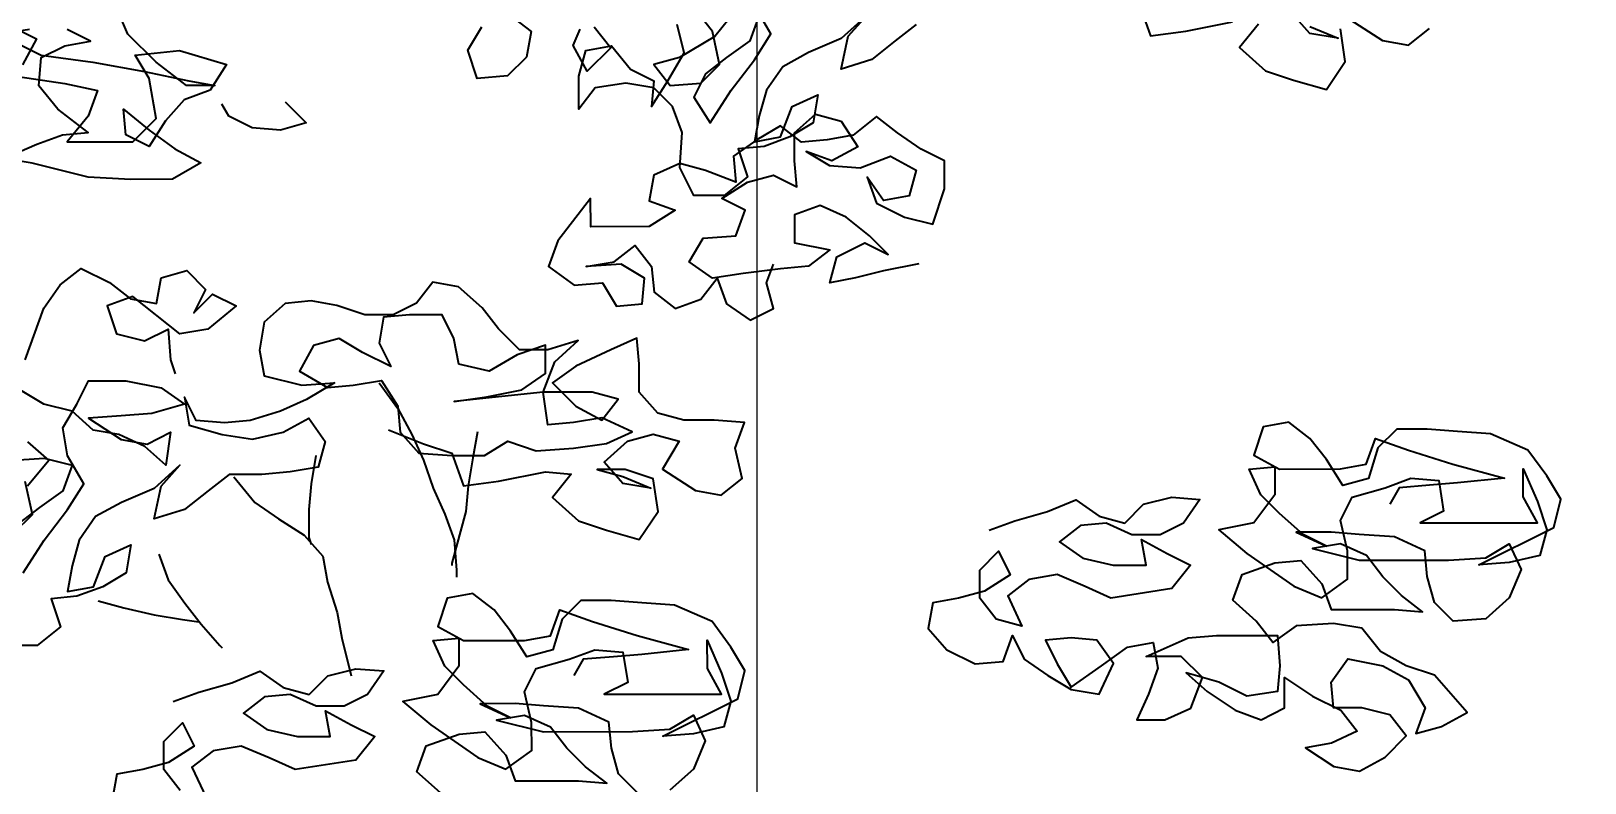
# Model space of a CAD drawing. Header units: millimetres. Extents: x 684983 to 685377, y 990360 to 990509.
# Drawn here: x 685205.687 to 685206.308, y 990431.131 to 990431.432 of the extents above; entities that cross this region are included whole.
import ezdxf

# ---------------------------------------------------------------- set-up
doc = ezdxf.new("R2010")
doc.units = ezdxf.units.MM
doc.header["$PDMODE"] = 35
doc.header["$PDSIZE"] = 0.2
doc.layers.add('dim', color=7, linetype='Continuous')
doc.layers.add('MAHAGONY', color=7, linetype='Continuous')
doc.layers.add('grid', color=8, linetype='Continuous', lineweight=9)
doc.styles.add('DIM', font='ARIALN.TTF', dxfattribs={"width": 0.8, "height": 1})
doc.dimstyles.get("Standard").update_dxf_attribs({"dimtxt": 1, "dimasz": 0.18, "dimexe": 0.18, "dimexo": 0.0625, "dimgap": 0.09, "dimtad": 0, "dimrnd": 0.05, "dimzin": 0, "dimdsep": 46, "dimtxsty": 'DIM', "dimcen": 0.09, "dimse1": 1, "dimse2": 1, "dimsd1": 1, "dimsd2": 1, "dimadec": 0, "dimazin": 0, "dimtfac": 1, "dimtix": 1, "dimtofl": 0, "dimtmove": 2, "dimatfit": 3, "dimfxl": 0, "dimtolj": 1, "dimtzin": 0, "dimarcsym": 0})

# ---------------------------------------------------------------- blocks, each defined once
blk = doc.blocks.new('*D55')
at = {"layer": 'Defpoints', "color": 0, "transparency": 16777216}
for p in [(685208.76447, 990433.898), (685205.91747, 990423.491), (685206.76428, 990423.25934)]:
    blk.add_point(p, dxfattribs=at)
at = {"layer": 'dim', "color": 0, "transparency": 16777216, "insert": (685208.18778, 990428.46284), "char_height": 1, "attachment_point": 5, "rotation": 74.70017, "style": 'DIM'}
blk.add_mtext('\\A1;10.80', dxfattribs=at)
blk = doc.blocks.new('TREE30')
at = {"color": 3, "flags": 128}
for points in [[(0.35689, 2.56786), (0.3659, 2.56086), (0.36391, 2.54985), (0.35591, 2.54184), (0.3429, 2.54082), (0.33889, 2.55283), (0.34488, 2.56285)], [(0.14471, 2.56266), (0.15473, 2.55767), (0.14873, 2.54665)], [(0.14673, 2.54165), (0.16675, 2.53866), (0.18077, 2.53567), (0.17678, 2.52466), (0.16778, 2.51364), (0.1958, 2.51367), (0.2058, 2.52369), (0.20278, 2.5407), (0.19677, 2.5507), (0.21578, 2.55272), (0.23581, 2.54673), (0.22881, 2.53572), (0.2178, 2.5317), (0.2098, 2.52269), (0.20281, 2.51167), (0.1928, 2.51667), (0.19179, 2.52768), (0.2028, 2.51868), (0.21382, 2.51068), (0.22483, 2.50469), (0.21283, 2.49767), (0.19482, 2.49765), (0.1768, 2.49864), (0.15277, 2.50462), (0.14076, 2.50661), (0.15477, 2.51263), (0.16577, 2.51664), (0.17678, 2.51765), (0.16376, 2.52765), (0.15575, 2.53765), (0.15674, 2.54966), (0.16674, 2.55468), (0.17775, 2.55669), (0.16773, 2.56168)], [(0.15172, 2.56167), (0.13871, 2.55965), (0.15673, 2.55066), (0.17876, 2.54768), (0.20078, 2.5437), (0.2198, 2.53971), (0.23081, 2.53772), (0.2188, 2.53771), (0.20578, 2.54771), (0.19376, 2.5597), (0.18774, 2.57371)], [(0.53151, 2.46154), (0.5165, 2.45852), (0.50449, 2.45551), (0.49349, 2.4535), (0.49648, 2.46451), (0.50848, 2.47052), (0.5185, 2.46553), (0.51048, 2.47353), (0.50047, 2.48153), (0.48945, 2.48652), (0.47845, 2.48251), (0.47846, 2.4705), (0.49347, 2.46751), (0.48447, 2.46049), (0.47246, 2.45948), (0.45645, 2.45747), (0.44344, 2.45545), (0.43343, 2.46245), (0.43942, 2.47246), (0.45343, 2.47348), (0.45743, 2.48449), (0.44741, 2.48948), (0.45842, 2.4965), (0.46942, 2.49951), (0.47944, 2.49452), (0.47843, 2.50553), (0.47842, 2.51754), (0.48742, 2.52555), (0.49843, 2.52256), (0.50544, 2.51156), (0.49444, 2.50554), (0.48343, 2.50953), (0.49344, 2.50354), (0.50645, 2.50255), (0.51946, 2.50757), (0.53047, 2.50157), (0.52748, 2.49056), (0.51647, 2.48855), (0.50946, 2.49855), (0.51347, 2.48754), (0.52549, 2.48155), (0.5375, 2.47856), (0.54249, 2.49358), (0.54248, 2.50559), (0.53247, 2.51058), (0.52245, 2.51758), (0.51344, 2.52458), (0.50344, 2.51656), (0.49243, 2.51455), (0.48142, 2.51354), (0.47241, 2.52053), (0.4624, 2.51452), (0.4524, 2.5075), (0.45341, 2.4965), (0.4404, 2.50149), (0.42939, 2.50448), (0.41838, 2.49947), (0.41639, 2.48846), (0.4274, 2.48446), (0.4164, 2.47745), (0.39138, 2.47742), (0.39137, 2.48943), (0.37737, 2.47141), (0.37338, 2.46039), (0.38439, 2.4524), (0.3964, 2.45341), (0.40242, 2.4434), (0.41343, 2.44442), (0.41442, 2.45543), (0.4044, 2.46142), (0.38939, 2.46041), (0.4014, 2.46242), (0.4104, 2.46943), (0.41742, 2.46043), (0.41843, 2.44942), (0.42744, 2.44243), (0.43845, 2.44644), (0.44544, 2.45545), (0.44946, 2.44445), (0.45947, 2.43745), (0.46948, 2.44247), (0.46646, 2.45347), (0.46946, 2.46148)], [(0.30501, 2.39066), (0.32002, 2.38467), (0.33204, 2.38068), (0.33706, 2.36667), (0.35207, 2.36869), (0.37208, 2.37271), (0.38309, 2.37172), (0.37509, 2.3617), (0.38611, 2.3517), (0.39812, 2.34771), (0.41214, 2.34372), (0.42014, 2.35574), (0.41812, 2.36975), (0.40611, 2.37374), (0.3941, 2.37373), (0.40511, 2.37074), (0.41712, 2.36574), (0.40511, 2.36774), (0.3971, 2.37674), (0.4071, 2.38575), (0.4181, 2.38876), (0.42912, 2.38577), (0.42212, 2.37376), (0.43614, 2.36476), (0.44715, 2.36277), (0.45615, 2.36978), (0.45314, 2.38279), (0.45713, 2.3938), (0.44412, 2.39479), (0.43111, 2.39478), (0.4201, 2.39777), (0.41208, 2.40677), (0.41207, 2.41878), (0.41106, 2.42979), (0.40006, 2.42478), (0.38505, 2.41776), (0.37505, 2.41074), (0.38507, 2.40074), (0.39608, 2.39475), (0.40308, 2.40376), (0.39207, 2.40676), (0.37105, 2.40674), (0.33302, 2.4027), (0.34703, 2.40471), (0.36204, 2.40773), (0.37204, 2.41474), (0.37203, 2.42675), (0.36002, 2.42274), (0.34802, 2.41572), (0.33501, 2.41871), (0.33299, 2.42972), (0.32798, 2.43973), (0.31397, 2.43971), (0.30296, 2.4387), (0.30097, 2.42769), (0.30598, 2.41769), (0.29397, 2.42368), (0.28395, 2.42968), (0.27295, 2.42666), (0.26695, 2.41565), (0.27897, 2.40865), (0.28998, 2.40967), (0.30198, 2.41168), (0.309, 2.40068), (0.31001, 2.38967), (0.31803, 2.38067), (0.33204, 2.37968), (0.34605, 2.37969), (0.35605, 2.38571), (0.36807, 2.38171), (0.38408, 2.38273), (0.39809, 2.38474), (0.4091, 2.38976), (0.39608, 2.39575), (0.38407, 2.39374), (0.37306, 2.39273), (0.37105, 2.40674), (0.37604, 2.41975), (0.38604, 2.42877), (0.37303, 2.42475), (0.36102, 2.42474), (0.35201, 2.43374), (0.34499, 2.44274), (0.33498, 2.45174), (0.32396, 2.45373), (0.31697, 2.44472), (0.30696, 2.43971), (0.29495, 2.4397), (0.28294, 2.44369), (0.27193, 2.44568), (0.26092, 2.44467), (0.25192, 2.43665), (0.24993, 2.42464), (0.25194, 2.41363), (0.26796, 2.40965), (0.28197, 2.41066), (0.26996, 2.40364), (0.25896, 2.39863), (0.24595, 2.39461), (0.23494, 2.3936), (0.22293, 2.39459), (0.21792, 2.4046), (0.21993, 2.39259), (0.23395, 2.3886), (0.24696, 2.38661), (0.25997, 2.38962), (0.27097, 2.39564), (0.27799, 2.38563), (0.275, 2.37462), (0.26299, 2.37261), (0.25098, 2.3716), (0.23697, 2.37158), (0.22796, 2.36457), (0.21796, 2.35655), (0.20496, 2.35254), (0.20795, 2.36655), (0.21594, 2.37557), (0.20494, 2.36555), (0.19094, 2.35953), (0.17993, 2.35352), (0.17294, 2.3435), (0.16995, 2.33249), (0.16795, 2.32148), (0.17896, 2.32349), (0.18395, 2.33651), (0.19496, 2.34152), (0.19297, 2.32951), (0.18296, 2.32349), (0.17196, 2.31948), (0.16095, 2.31847), (0.16496, 2.30646), (0.15496, 2.29845), (0.14195, 2.29844)], [(0.15088, 2.38552), (0.1599, 2.37752), (0.1509, 2.3665)], [(0.14491, 2.34648), (0.15291, 2.35449), (0.1499, 2.3685)], [(0.14288, 2.3775), (0.15789, 2.37852), (0.16991, 2.37553), (0.16591, 2.36451), (0.15591, 2.3575), (0.14691, 2.35048)], [(0.14893, 2.32947), (0.15792, 2.34349), (0.16792, 2.35651), (0.17492, 2.36752), (0.1679, 2.37953), (0.16589, 2.39154), (0.17188, 2.40155), (0.17688, 2.41156), (0.19289, 2.41158), (0.20791, 2.40859), (0.21792, 2.40159), (0.20391, 2.39758), (0.1909, 2.39656), (0.17689, 2.39555), (0.19091, 2.38656), (0.20192, 2.38456), (0.21193, 2.38958), (0.20994, 2.37556), (0.20092, 2.38356), (0.18991, 2.38856), (0.1789, 2.39055), (0.16988, 2.39855), (0.15787, 2.40154), (0.14786, 2.40753)], [(0.14985, 2.42055), (0.15783, 2.44257), (0.16483, 2.45259), (0.17383, 2.4596), (0.18585, 2.45361), (0.19486, 2.44661), (0.20587, 2.44462), (0.20786, 2.45563), (0.21887, 2.45864), (0.22689, 2.45064), (0.22189, 2.44063), (0.22989, 2.44864), (0.2399, 2.44365), (0.2279, 2.43363), (0.21589, 2.43162), (0.19586, 2.44761), (0.18486, 2.4436), (0.18887, 2.43159), (0.20088, 2.4286), (0.21089, 2.43361), (0.2119, 2.4206), (0.21391, 2.4146)], [(0.56153, 2.34773), (0.57253, 2.35174), (0.58654, 2.35576), (0.59855, 2.36077), (0.60856, 2.35377), (0.61958, 2.35078), (0.62757, 2.3588), (0.63958, 2.36181), (0.65159, 2.36082), (0.6446, 2.3508), (0.63459, 2.34579), (0.62258, 2.34578), (0.61157, 2.35077), (0.60056, 2.34976), (0.59156, 2.34275), (0.60157, 2.33575), (0.61459, 2.33276), (0.6286, 2.33277), (0.62659, 2.34378), (0.6376, 2.33779), (0.64762, 2.33279), (0.63962, 2.32278), (0.6136, 2.31875), (0.60259, 2.32374), (0.59057, 2.32874), (0.57856, 2.32672), (0.56956, 2.31971), (0.57558, 2.3067), (0.56457, 2.3097), (0.55755, 2.3187), (0.55754, 2.33071), (0.56554, 2.33872), (0.57055, 2.32872), (0.55955, 2.3217), (0.54854, 2.31869), (0.53754, 2.31668), (0.53555, 2.30567), (0.54356, 2.29667), (0.55558, 2.29067), (0.56759, 2.29168), (0.57158, 2.3027), (0.57659, 2.29269), (0.58661, 2.2857), (0.59662, 2.2797), (0.60863, 2.27771), (0.61463, 2.29073), (0.60761, 2.30073), (0.5966, 2.30172), (0.58559, 2.30071), (0.59061, 2.2907), (0.59662, 2.2807), (0.60962, 2.28972), (0.62062, 2.29774), (0.63163, 2.29975), (0.63364, 2.28874), (0.62965, 2.27773), (0.62466, 2.26672), (0.63667, 2.26673), (0.64767, 2.27174), (0.65266, 2.28476), (0.64365, 2.29376), (0.62864, 2.29374), (0.64664, 2.30176), (0.65865, 2.30278), (0.68467, 2.3028), (0.68569, 2.28979), (0.6847, 2.27878), (0.67169, 2.27677), (0.65967, 2.28276), (0.64566, 2.28675), (0.65467, 2.27875), (0.66669, 2.27076), (0.6777, 2.26676), (0.68771, 2.27178), (0.68769, 2.28479), (0.69971, 2.27679), (0.71173, 2.2708), (0.71874, 2.2618), (0.70774, 2.25678), (0.69673, 2.25477), (0.70875, 2.24678), (0.71976, 2.24478), (0.73076, 2.2508), (0.73976, 2.25981), (0.73275, 2.26882), (0.72073, 2.27181), (0.70872, 2.2718), (0.70771, 2.2828), (0.71471, 2.29282), (0.72972, 2.28983), (0.74074, 2.28384), (0.74776, 2.27183), (0.74376, 2.26082), (0.75477, 2.26383), (0.76577, 2.26985), (0.75175, 2.28585), (0.73973, 2.28984), (0.72872, 2.29583), (0.7207, 2.30584), (0.70869, 2.30783), (0.69268, 2.30681), (0.68268, 2.2998), (0.67566, 2.3088), (0.66564, 2.3178), (0.66964, 2.32881), (0.68365, 2.33383), (0.69465, 2.33484), (0.70367, 2.32484), (0.70768, 2.31383), (0.73471, 2.31386), (0.74672, 2.31287), (0.7377, 2.31986), (0.72969, 2.32786), (0.72268, 2.33686), (0.71166, 2.34186), (0.69965, 2.33985), (0.71967, 2.33486), (0.75771, 2.33489), (0.77372, 2.33591), (0.78372, 2.34192), (0.78874, 2.33092), (0.78374, 2.3189), (0.77374, 2.30989), (0.75973, 2.30887), (0.75172, 2.31687), (0.74871, 2.32788), (0.74769, 2.33889), (0.73468, 2.34488), (0.71966, 2.34587), (0.70765, 2.34686), (0.69264, 2.34685), (0.70566, 2.34085), (0.69564, 2.34585), (0.68563, 2.35485), (0.67761, 2.36284), (0.6726, 2.37385), (0.68361, 2.37486), (0.68362, 2.36285), (0.67462, 2.35083), (0.65961, 2.34782), (0.67163, 2.33782), (0.69166, 2.32382), (0.70368, 2.31883), (0.71468, 2.32685), (0.71467, 2.33886), (0.71165, 2.35187), (0.71665, 2.36188), (0.73066, 2.3659), (0.74166, 2.36991), (0.75367, 2.36892), (0.75569, 2.35591), (0.74568, 2.3509), (0.79572, 2.35094), (0.78971, 2.36195), (0.7897, 2.37396), (0.79572, 2.35995), (0.79973, 2.34794), (0.79674, 2.33693), (0.78373, 2.33392), (0.77072, 2.3329), (0.80273, 2.34895), (0.80572, 2.36096), (0.79971, 2.37096), (0.79169, 2.38197), (0.77567, 2.38896), (0.76166, 2.38994), (0.74865, 2.39093), (0.73564, 2.39092), (0.72764, 2.38291), (0.72365, 2.36989), (0.71264, 2.36688), (0.70562, 2.37788), (0.69861, 2.38688), (0.6896, 2.39388), (0.67859, 2.39187), (0.6746, 2.37986), (0.68561, 2.37386), (0.71163, 2.37389), (0.72264, 2.3759), (0.72663, 2.38691), (0.74065, 2.38192), (0.75967, 2.37593), (0.7817, 2.36995), (0.76168, 2.36793), (0.74967, 2.36691), (0.73666, 2.3659), (0.73266, 2.35889)]]:
    blk.add_lwpolyline(points, dxfattribs=at)
at = {"color": 105, "flags": 128}
for points in [[(0.62551, 2.57295), (0.63052, 2.55894), (0.64554, 2.56096), (0.66555, 2.56498)], [(0.67656, 2.56399), (0.66856, 2.55397), (0.67958, 2.54397), (0.69159, 2.53998), (0.70561, 2.53599), (0.7136, 2.54801), (0.71159, 2.56202)], [(0.69858, 2.56301), (0.71059, 2.55801), (0.69858, 2.56001), (0.69057, 2.56901)], [(0.71559, 2.56603), (0.72961, 2.55703), (0.74062, 2.55504), (0.74962, 2.56205)], [(0.53043, 2.56385), (0.52143, 2.55684), (0.51143, 2.54882), (0.49843, 2.54481), (0.50141, 2.55882), (0.50941, 2.56784), (0.49841, 2.55782), (0.48441, 2.5518), (0.4734, 2.54579), (0.46641, 2.53577), (0.46341, 2.52476), (0.46142, 2.51375), (0.47243, 2.51576), (0.47742, 2.52878), (0.48843, 2.53379), (0.48644, 2.52178), (0.47643, 2.51576), (0.46543, 2.51175), (0.45442, 2.51074), (0.45843, 2.49873), (0.44843, 2.49072), (0.43542, 2.49071), (0.42941, 2.50271), (0.43039, 2.51772), (0.42638, 2.52873), (0.41836, 2.53673), (0.40635, 2.53872), (0.39334, 2.53671), (0.38635, 2.52769), (0.38633, 2.5417), (0.38933, 2.55272), (0.40033, 2.55473), (0.40835, 2.54473), (0.41836, 2.53973), (0.41737, 2.52872), (0.42437, 2.53974), (0.43136, 2.55175), (0.42835, 2.56376)], [(0.45336, 2.56979), (0.44437, 2.55877), (0.42936, 2.54975), (0.41836, 2.54674), (0.42537, 2.53774), (0.43838, 2.53875), (0.44638, 2.54676), (0.44336, 2.56077), (0.43635, 2.56977)], [(0.46337, 2.5678), (0.45938, 2.55678), (0.44938, 2.54977), (0.44038, 2.54275), (0.43538, 2.53274), (0.4424, 2.52174), (0.45139, 2.53576), (0.46139, 2.54878), (0.46839, 2.55979), (0.46137, 2.5718)], [(0.21303, 2.27448), (0.22404, 2.27849), (0.23805, 2.28251), (0.25005, 2.28753), (0.26007, 2.28053), (0.27108, 2.27754), (0.27908, 2.28555), (0.29109, 2.28856), (0.3031, 2.28757), (0.2961, 2.27756), (0.2861, 2.27255), (0.27409, 2.27253), (0.26307, 2.27753), (0.25207, 2.27652), (0.24306, 2.2695), (0.25308, 2.26251), (0.26609, 2.25952), (0.28011, 2.25953), (0.27809, 2.27054), (0.28911, 2.26454), (0.29912, 2.25955), (0.29112, 2.24953), (0.26511, 2.2455), (0.25409, 2.2505), (0.24208, 2.25549), (0.23007, 2.25348), (0.22107, 2.24646), (0.22708, 2.23346)], [(0.21607, 2.23645), (0.20906, 2.24545), (0.20905, 2.25746), (0.21705, 2.26548), (0.22206, 2.25547), (0.21106, 2.24846), (0.20005, 2.24544), (0.18904, 2.24343), (0.18705, 2.23242)], [(0.32717, 2.23555), (0.31715, 2.24455), (0.32114, 2.25556), (0.33515, 2.26058), (0.34616, 2.26159), (0.35518, 2.25159), (0.35919, 2.24059), (0.38621, 2.24061), (0.39822, 2.23962), (0.38921, 2.24662), (0.3812, 2.25462), (0.37418, 2.26362), (0.36317, 2.26861), (0.35116, 2.2666), (0.37118, 2.26161), (0.40921, 2.26165), (0.42523, 2.26266), (0.43523, 2.26868), (0.44024, 2.25767), (0.43525, 2.24566), (0.42525, 2.23664)], [(0.41124, 2.23563), (0.40322, 2.24363), (0.40021, 2.25463), (0.3992, 2.26564), (0.38618, 2.27164), (0.37117, 2.27262), (0.35916, 2.27361), (0.34415, 2.2736), (0.35716, 2.26761), (0.34715, 2.2726), (0.33713, 2.2816), (0.32912, 2.2896), (0.32411, 2.3006), (0.33511, 2.30161), (0.33512, 2.2896), (0.32613, 2.27759), (0.31112, 2.27457), (0.32314, 2.26457), (0.34317, 2.25058), (0.35518, 2.24559), (0.36618, 2.2536), (0.36617, 2.26561), (0.36316, 2.27862), (0.36815, 2.28863), (0.38216, 2.29265), (0.39317, 2.29666), (0.40518, 2.29567), (0.40719, 2.28266), (0.39719, 2.27765), (0.44723, 2.2777), (0.44122, 2.2887), (0.4412, 2.30071), (0.44722, 2.2867), (0.45124, 2.2747), (0.44824, 2.26369), (0.43524, 2.26067), (0.42223, 2.25966), (0.45424, 2.2757), (0.45723, 2.28771), (0.45122, 2.29772), (0.4432, 2.30872), (0.42718, 2.31571), (0.41317, 2.3167), (0.40015, 2.31769), (0.38714, 2.31768), (0.37914, 2.30966), (0.37515, 2.29665), (0.36415, 2.29363), (0.35713, 2.30464), (0.35012, 2.31364), (0.3411, 2.32064), (0.33009, 2.31862), (0.3261, 2.30661), (0.33712, 2.30062), (0.36314, 2.30064), (0.37415, 2.30265), (0.37814, 2.31366), (0.39216, 2.30867), (0.41118, 2.30269), (0.4332, 2.2967), (0.41319, 2.29468), (0.40118, 2.29367), (0.38817, 2.29266), (0.38417, 2.28565)]]:
    blk.add_lwpolyline(points, dxfattribs=at)
at = {"flags": 128}
for points in [[(0.39292, 2.56289), (0.39994, 2.55389), (0.38994, 2.54387), (0.38392, 2.55487), (0.38692, 2.56188)], [(0.26084, 2.53074), (0.26986, 2.52174), (0.25885, 2.51873), (0.24684, 2.51972), (0.23683, 2.52471), (0.23382, 2.52972)]]:
    blk.add_lwpolyline(points, dxfattribs=at)
at = {"color": 15, "flags": 128}
for points in [[(0.30098, 2.41068), (0.309, 2.39967), (0.31502, 2.38867), (0.32003, 2.37767), (0.32405, 2.36566), (0.32906, 2.35465), (0.33307, 2.34365), (0.33409, 2.33064), (0.33409, 2.32764)], [(0.34304, 2.3897), (0.34105, 2.37869), (0.33906, 2.36667), (0.33807, 2.35566), (0.33208, 2.33364), (0.33208, 2.33264)], [(0.27399, 2.37963), (0.272, 2.36761), (0.27101, 2.3566), (0.27102, 2.34459), (0.27202, 2.34159)], [(0.23897, 2.37059), (0.24799, 2.35958), (0.258, 2.35259), (0.26902, 2.34559), (0.27703, 2.33659), (0.27904, 2.32558), (0.28306, 2.31258), (0.28507, 2.30157), (0.28909, 2.28556)], [(0.20697, 2.33753), (0.21099, 2.32652), (0.218, 2.31652), (0.22501, 2.30752), (0.23303, 2.29852), (0.23403, 2.29752)], [(0.18097, 2.31749), (0.19198, 2.31449), (0.20499, 2.3115), (0.21701, 2.30951), (0.22401, 2.30852)]]:
    blk.add_lwpolyline(points, dxfattribs=at)

msp = doc.modelspace()

# ---------------------------------------------------------------- linework, layer by layer
at = {"layer": 'grid'}
msp.add_line((685205.9771, 990509.15479), (685205.9771, 990370.8996), dxfattribs=at)

# ---------------------------------------------------------------- block references
at = {"layer": 'MAHAGONY', "color": 7, "xscale": 0.9355958136093464, "yscale": 0.9355958136093464, "zscale": 0.9355958136093464}
msp.add_blockref('TREE30', (685205.54447, 990429.036, 97.59), dxfattribs=at)

# ---------------------------------------------------------------- dimensions: what is measured, and where the dimension line sits
at = {"layer": 'dim'}
dim = msp.add_aligned_dim(p1=(685208.76447, 990433.898), p2=(685205.91747, 990423.491), distance=0.87792, dimstyle='Standard', dxfattribs=at)
dim.commit()
dim.dimension.update_dxf_attribs({"geometry": '*D55', "text_midpoint": (685208.18778, 990428.46284)})

doc.saveas('drawing.dxf')
